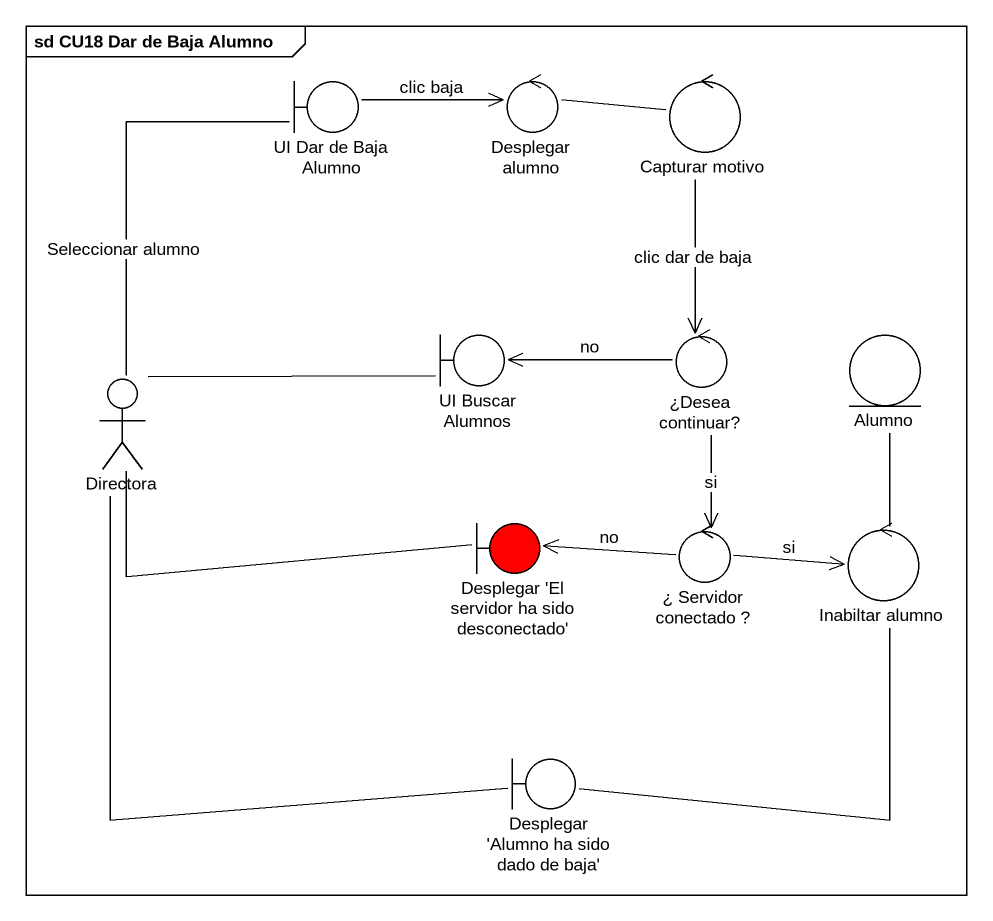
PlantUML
@startuml
mainframe sd CU18 Dar de Baja Alumno
boundary "UI Dar de Baja Alumno" as UI_Dar_de_Baja_Alumno
control "Desplegar alumno" as Desplegar_alumno
control "Capturar motivo" as Capturar_motivo
boundary "UI Buscar Alumnos" as UI_Buscar_Alumnos
control "¿Desea continuar?" as Desea_continuar
entity Alumno
actor Directora
boundary "Desplegar 'El servidor ha sido desconectado'" as Desplegar_El_servidor_ha #FF0000
control "¿ Servidor conectado ?" as Servidor_conectado
control "Inabiltar alumno" as Inabiltar_alumno
boundary "Desplegar 'Alumno ha sido dado de baja'" as Desplegar_Alumno_ha_sido
UI_Dar_de_Baja_Alumno -right-> Desplegar_alumno : clic baja
Desplegar_alumno -right- Capturar_motivo
Capturar_motivo --> Desea_continuar : clic dar de baja
Desea_continuar -left-> UI_Buscar_Alumnos : no
Desea_continuar --> Servidor_conectado : si
Alumno -- Inabiltar_alumno
Directora -up- UI_Dar_de_Baja_Alumno : Seleccionar alumno
Directora -right- UI_Buscar_Alumnos
Directora -right- Desplegar_El_servidor_ha
Directora -- Desplegar_Alumno_ha_sido
Servidor_conectado -left-> Desplegar_El_servidor_ha : no
Servidor_conectado -right-> Inabiltar_alumno : si
Inabiltar_alumno -- Desplegar_Alumno_ha_sido
@enduml
